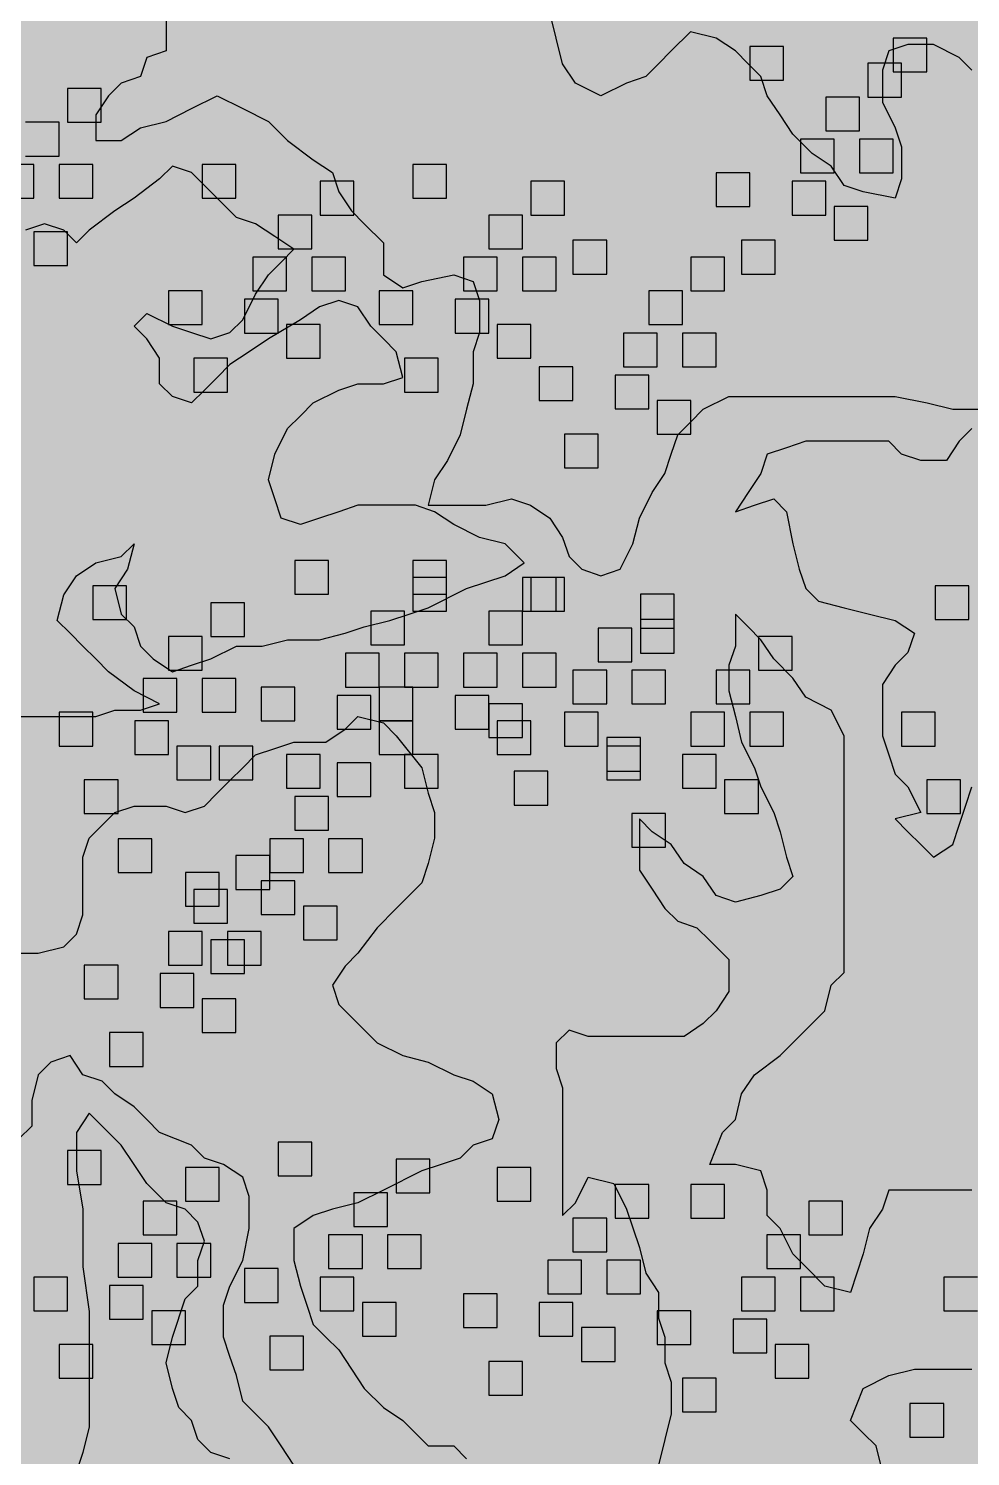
# Model space of a CAD drawing. Header units: millimetres. Extents: x -2.1 to 56.3, y -12 to 10.2.
# Drawn here: x 2.689 to 3.115, y -8.984 to -8.339 of the extents above; entities that cross this region are included whole.
import ezdxf

# ---------------------------------------------------------------- set-up
doc = ezdxf.new("R2010")
doc.units = ezdxf.units.MM
doc.header["$LTSCALE"] = 0.01
doc.layers.add('HATCH EDAFOS', color=45, linetype='Continuous', true_color=0xa38662)
doc.layers.add('TREE', color=97, linetype='Continuous', lineweight=25, true_color=0x3f8845, transparency=0.3)

# ---------------------------------------------------------------- blocks, each defined once
blk = doc.blocks.new('DENDRO2-K')
at = {"linetype": 'Continuous'}
for p, q in [((-0.39, -0.09), (-0.39, -0.05)), ((-0.35, -0.05), (-0.35, -0.09)), ((0.2649, -0.0572), (0.2649, -0.1027)), ((0.5458, -0.0648), (0.5458, -0.0952)), ((-0.44, -0.12), (-0.44, -0.08)), ((-0.4, -0.08), (-0.4, -0.12)), ((-0.3196, -0.1027), (-0.312, -0.08)), ((0.7508, -0.0876), (0.766, -0.0724)), ((-0.35, -0.09), (-0.39, -0.09)), ((-0.31, -0.13), (-0.31, -0.09)), ((-0.31, -0.09), (-0.27, -0.09)), ((-0.27, -0.09), (-0.27, -0.13)), ((0.5458, -0.0952), (0.5382, -0.1255)), ((0.6749, -0.1103), (0.6901, -0.0952)), ((0.6901, -0.0952), (0.7204, -0.0876)), ((0.7204, -0.0876), (0.7508, -0.0876)), ((0.93, -0.13), (0.93, -0.09)), ((0.93, -0.09), (0.97, -0.09)), ((0.97, -0.09), (0.97, -0.13)), ((-0.312, -0.1255), (-0.3196, -0.1027)), ((0.1511, -0.1179), (0.1207, -0.1255)), ((0.1662, -0.1331), (0.1511, -0.1179)), ((0.2649, -0.1027), (0.2649, -0.1331)), ((0.6673, -0.1331), (0.6749, -0.1103)), ((-0.48, -0.17), (-0.48, -0.13)), ((-0.48, -0.13), (-0.44, -0.13)), ((-0.4, -0.12), (-0.44, -0.12)), ((-0.44, -0.13), (-0.44, -0.17)), ((-0.39, -0.16), (-0.39, -0.12)), ((-0.39, -0.12), (-0.35, -0.12)), ((-0.35, -0.12), (-0.35, -0.16)), ((-0.2968, -0.1407), (-0.312, -0.1255)), ((-0.27, -0.13), (-0.31, -0.13)), ((0.1207, -0.1255), (0.0979, -0.1407)), ((0.1814, -0.1483), (0.1662, -0.1331)), ((0.26, -0.16), (0.26, -0.12)), ((0.26, -0.12), (0.3, -0.12)), ((0.2649, -0.1331), (0.2649, -0.1635)), ((0.3, -0.12), (0.3, -0.16)), ((0.5382, -0.1255), (0.5231, -0.1407)), ((0.6901, -0.1483), (0.6673, -0.1331)), ((0.78, -0.17), (0.78, -0.13)), ((0.78, -0.13), (0.82, -0.13)), ((0.82, -0.13), (0.82, -0.17)), ((0.97, -0.13), (0.93, -0.13)), ((1.01, -0.16), (1.01, -0.12)), ((1.01, -0.12), (1.05, -0.12)), ((1.05, -0.12), (1.05, -0.16)), ((-0.312, -0.1559), (-0.2968, -0.1407)), ((0.0979, -0.1407), (0.0827, -0.1635)), ((0.1966, -0.1635), (0.1814, -0.1483)), ((0.34, -0.19), (0.34, -0.15)), ((0.34, -0.15), (0.38, -0.15)), ((0.38, -0.15), (0.38, -0.19)), ((0.432, -0.1483), (0.4092, -0.1559)), ((0.4623, -0.1483), (0.432, -0.1483)), ((0.5003, -0.1483), (0.4623, -0.1483)), ((0.5231, -0.1407), (0.5003, -0.1483)), ((0.56, -0.19), (0.56, -0.15)), ((0.56, -0.15), (0.6, -0.15)), ((0.6, -0.15), (0.6, -0.19)), ((0.6977, -0.1711), (0.6901, -0.1483)), ((0.7356, -0.1559), (0.7584, -0.1407)), ((0.7584, -0.1407), (0.8039, -0.1407)), ((0.8039, -0.1407), (0.8495, -0.1483)), ((0.8495, -0.1483), (0.8875, -0.1483)), ((0.8875, -0.1483), (0.9178, -0.1483)), ((0.9178, -0.1483), (0.971, -0.1559)), ((1.1076, -0.1559), (1.138, -0.1483)), ((1.138, -0.1483), (1.1608, -0.1407)), ((-0.4715, -0.1787), (-0.4487, -0.1635)), ((-0.4487, -0.1635), (-0.4183, -0.1635)), ((-0.4183, -0.1635), (-0.4183, -0.1938)), ((-0.35, -0.16), (-0.39, -0.16)), ((-0.3348, -0.1863), (-0.312, -0.1559)), ((0.0827, -0.1635), (0.0751, -0.1938)), ((0.11, -0.2), (0.11, -0.16)), ((0.11, -0.16), (0.15, -0.16)), ((0.15, -0.16), (0.15, -0.2)), ((0.2118, -0.1787), (0.1966, -0.1635)), ((0.2649, -0.1635), (0.2573, -0.1863)), ((0.3, -0.16), (0.26, -0.16)), ((0.4092, -0.1559), (0.394, -0.1711)), ((0.7584, -0.1787), (0.7356, -0.1559)), ((0.971, -0.1559), (1.0013, -0.1559)), ((1.0013, -0.1559), (1.0393, -0.1559)), ((1.05, -0.16), (1.01, -0.16)), ((1.0393, -0.1559), (1.0697, -0.1559)), ((1.0697, -0.1559), (1.1076, -0.1559)), ((-0.4866, -0.1938), (-0.4715, -0.1787)), ((-0.44, -0.17), (-0.48, -0.17)), ((-0.35, -0.209), (-0.3348, -0.1863)), ((0.0903, -0.2014), (0.1131, -0.1863)), ((0.1131, -0.1863), (0.1435, -0.1938)), ((0.2346, -0.209), (0.2118, -0.1787)), ((0.2573, -0.1863), (0.2573, -0.2166)), ((0.3788, -0.1863), (0.3712, -0.209)), ((0.394, -0.1711), (0.3788, -0.1863)), ((0.64, -0.22), (0.64, -0.18)), ((0.64, -0.18), (0.68, -0.18)), ((0.68, -0.18), (0.68, -0.22)), ((0.7128, -0.1863), (0.6977, -0.1711)), ((0.728, -0.209), (0.7128, -0.1863)), ((0.7736, -0.1938), (0.7584, -0.1787)), ((0.82, -0.17), (0.78, -0.17)), ((0.94, -0.22), (0.94, -0.18)), ((0.94, -0.18), (0.98, -0.18)), ((0.98, -0.18), (0.98, -0.22)), ((-0.4942, -0.2166), (-0.4866, -0.1938)), ((-0.4183, -0.1938), (-0.4335, -0.2166)), ((0.0751, -0.1938), (0.06, -0.209)), ((0.06, -0.209), (0.0903, -0.2014)), ((0.15, -0.2), (0.11, -0.2)), ((0.1435, -0.1938), (0.1587, -0.209)), ((0.38, -0.19), (0.34, -0.19)), ((0.41, -0.23), (0.41, -0.19)), ((0.41, -0.19), (0.45, -0.19)), ((0.45, -0.19), (0.45, -0.23)), ((0.6, -0.19), (0.56, -0.19)), ((0.7964, -0.209), (0.7736, -0.1938)), ((0.89, -0.23), (0.89, -0.19)), ((0.89, -0.19), (0.93, -0.19)), ((0.93, -0.19), (0.93, -0.23)), ((-0.517, -0.2242), (-0.4942, -0.2166)), ((-0.4335, -0.2166), (-0.4411, -0.247)), ((-0.3728, -0.2394), (-0.35, -0.209)), ((-0.1982, -0.209), (-0.2133, -0.2242)), ((-0.183, -0.2242), (-0.1982, -0.209)), ((0.1587, -0.209), (0.1814, -0.2166)), ((0.1814, -0.2166), (0.1966, -0.2318)), ((0.22, -0.26), (0.22, -0.22)), ((0.22, -0.22), (0.26, -0.22)), ((0.2498, -0.2394), (0.2346, -0.209)), ((0.2573, -0.2166), (0.2498, -0.2394)), ((0.26, -0.22), (0.26, -0.26)), ((0.27, -0.25), (0.27, -0.21)), ((0.27, -0.21), (0.31, -0.21)), ((0.31, -0.21), (0.31, -0.25)), ((0.3712, -0.209), (0.3712, -0.247)), ((0.68, -0.22), (0.64, -0.22)), ((0.7432, -0.2242), (0.728, -0.209)), ((0.8191, -0.2242), (0.7964, -0.209)), ((0.84, -0.26), (0.84, -0.22)), ((0.84, -0.22), (0.88, -0.22)), ((0.88, -0.22), (0.88, -0.26)), ((0.98, -0.22), (0.94, -0.22)), ((-0.5246, -0.247), (-0.517, -0.2242)), ((-0.2133, -0.2242), (-0.1982, -0.2546)), ((-0.1602, -0.2394), (-0.183, -0.2242)), ((0.1966, -0.2318), (0.2118, -0.2546)), ((0.45, -0.23), (0.41, -0.23)), ((0.7584, -0.2394), (0.7432, -0.2242)), ((0.8419, -0.247), (0.8191, -0.2242)), ((0.93, -0.23), (0.89, -0.23)), ((0.97, -0.27), (0.97, -0.23)), ((0.97, -0.23), (1.01, -0.23)), ((1.01, -0.23), (1.01, -0.27)), ((-0.5626, -0.247), (-0.5246, -0.247)), ((-0.4411, -0.247), (-0.4563, -0.2774)), ((-0.3879, -0.2546), (-0.3728, -0.2394)), ((-0.24, -0.29), (-0.24, -0.25)), ((-0.24, -0.25), (-0.2, -0.25)), ((-0.2, -0.25), (-0.2, -0.29)), ((-0.1298, -0.2394), (-0.1602, -0.2394)), ((-0.1146, -0.2546), (-0.1298, -0.2394)), ((0.17, -0.25), (0.21, -0.25)), ((0.17, -0.29), (0.17, -0.25)), ((0.21, -0.25), (0.21, -0.29)), ((0.31, -0.25), (0.27, -0.25)), ((0.3712, -0.247), (0.3788, -0.2698)), ((0.52, -0.29), (0.52, -0.25)), ((0.52, -0.25), (0.56, -0.25)), ((0.56, -0.25), (0.56, -0.29)), ((0.57, -0.28), (0.57, -0.24)), ((0.57, -0.24), (0.61, -0.24)), ((0.61, -0.24), (0.61, -0.28)), ((0.7736, -0.2774), (0.7584, -0.2394)), ((0.8495, -0.2698), (0.8419, -0.247)), ((1.0317, -0.247), (1.0013, -0.2546)), ((1.0621, -0.2546), (1.0317, -0.247)), ((-0.3804, -0.2774), (-0.3879, -0.2546)), ((-0.1982, -0.2546), (-0.1906, -0.2774)), ((-0.1071, -0.2774), (-0.1146, -0.2546)), ((0.2118, -0.2546), (0.2042, -0.2774)), ((0.26, -0.26), (0.22, -0.26)), ((0.3, -0.3), (0.3, -0.26)), ((0.3, -0.26), (0.34, -0.26)), ((0.34, -0.26), (0.34, -0.3)), ((0.3788, -0.2698), (0.3712, -0.2925)), ((0.45, -0.31), (0.45, -0.27)), ((0.45, -0.27), (0.49, -0.27)), ((0.49, -0.27), (0.49, -0.31)), ((0.8, -0.31), (0.8, -0.27)), ((0.8, -0.27), (0.84, -0.27)), ((0.88, -0.26), (0.84, -0.26)), ((0.84, -0.27), (0.84, -0.31)), ((0.8647, -0.2849), (0.8495, -0.2698)), ((0.89, -0.3), (0.89, -0.26)), ((0.89, -0.26), (0.93, -0.26)), ((0.93, -0.26), (0.93, -0.3)), ((0.9558, -0.2698), (0.9406, -0.2849)), ((1.0013, -0.2546), (0.9558, -0.2698)), ((1.01, -0.27), (0.97, -0.27)), ((1.0848, -0.2622), (1.0621, -0.2546)), ((1.1, -0.2774), (1.0848, -0.2622)), ((-0.4563, -0.2774), (-0.4715, -0.3077)), ((-0.3652, -0.2925), (-0.3804, -0.2774)), ((-0.1906, -0.2774), (-0.183, -0.3001)), ((-0.16, -0.32), (-0.16, -0.28)), ((-0.16, -0.28), (-0.12, -0.28)), ((-0.1222, -0.2925), (-0.1071, -0.2774)), ((-0.12, -0.28), (-0.12, -0.32)), ((0.2042, -0.2774), (0.1966, -0.3001)), ((0.47, -0.32), (0.47, -0.28)), ((0.47, -0.28), (0.51, -0.28)), ((0.51, -0.28), (0.51, -0.32)), ((0.61, -0.28), (0.57, -0.28)), ((0.7888, -0.2925), (0.7736, -0.2774)), ((0.8875, -0.2925), (0.8647, -0.2849)), ((0.9102, -0.2849), (0.8875, -0.2925)), ((0.9406, -0.2849), (0.9102, -0.2849)), ((1.1228, -0.2849), (1.1, -0.2774)), ((1.138, -0.3001), (1.1228, -0.2849)), ((-0.39, -0.33), (-0.39, -0.29)), ((-0.39, -0.29), (-0.35, -0.29)), ((-0.35, -0.3077), (-0.3652, -0.2925)), ((-0.35, -0.29), (-0.35, -0.33)), ((-0.2, -0.29), (-0.24, -0.29)), ((-0.183, -0.3001), (-0.1906, -0.3229)), ((-0.1374, -0.3077), (-0.1222, -0.2925)), ((0.13, -0.34), (0.13, -0.3)), ((0.13, -0.3), (0.17, -0.3)), ((0.21, -0.29), (0.17, -0.29)), ((0.17, -0.3), (0.17, -0.34)), ((0.1966, -0.3001), (0.1814, -0.3305)), ((0.22, -0.33), (0.22, -0.29)), ((0.22, -0.29), (0.26, -0.29)), ((0.26, -0.29), (0.26, -0.33)), ((0.34, -0.3), (0.3, -0.3)), ((0.3712, -0.2925), (0.356, -0.3077)), ((0.56, -0.29), (0.52, -0.29)), ((0.53, -0.34), (0.53, -0.3)), ((0.53, -0.3), (0.57, -0.3)), ((0.57, -0.3), (0.57, -0.34)), ((0.6, -0.33), (0.6, -0.29)), ((0.6, -0.29), (0.64, -0.29)), ((0.64, -0.29), (0.64, -0.33)), ((0.7964, -0.3153), (0.7888, -0.2925)), ((0.93, -0.3), (0.89, -0.3)), ((1.1456, -0.3229), (1.138, -0.3001)), ((-0.4715, -0.3077), (-0.4563, -0.3381)), ((-0.3272, -0.3305), (-0.35, -0.3077)), ((-0.12, -0.32), (-0.16, -0.32)), ((-0.1526, -0.3229), (-0.1374, -0.3077)), ((0.3, -0.35), (0.3, -0.31)), ((0.3, -0.31), (0.34, -0.31)), ((0.34, -0.31), (0.34, -0.35)), ((0.356, -0.3077), (0.3409, -0.3229)), ((0.49, -0.31), (0.45, -0.31)), ((0.51, -0.32), (0.47, -0.32)), ((0.52, -0.36), (0.52, -0.32)), ((0.52, -0.32), (0.56, -0.32)), ((0.56, -0.32), (0.56, -0.36)), ((0.8115, -0.3381), (0.7964, -0.3153)), ((0.84, -0.31), (0.8, -0.31)), ((0.9634, -0.3153), (0.9406, -0.3229)), ((1.0013, -0.3153), (0.9634, -0.3153)), ((1.0241, -0.3229), (1.0013, -0.3153)), ((-0.4563, -0.3381), (-0.4411, -0.3685)), ((-0.35, -0.33), (-0.39, -0.33)), ((-0.3196, -0.3533), (-0.3272, -0.3305)), ((-0.2057, -0.3381), (-0.2361, -0.3533)), ((-0.1906, -0.3229), (-0.2057, -0.3381)), ((-0.1678, -0.3457), (-0.1526, -0.3229)), ((0.1814, -0.3305), (0.1814, -0.3609)), ((0.26, -0.33), (0.22, -0.33)), ((0.3257, -0.3381), (0.3105, -0.3533)), ((0.3409, -0.3229), (0.3257, -0.3381)), ((0.43, -0.37), (0.43, -0.33)), ((0.43, -0.33), (0.47, -0.33)), ((0.47, -0.33), (0.47, -0.37)), ((0.64, -0.33), (0.6, -0.33)), ((0.8343, -0.3457), (0.8115, -0.3381)), ((0.9102, -0.3381), (0.8723, -0.3457)), ((0.9406, -0.3229), (0.9102, -0.3381)), ((1.0469, -0.3305), (1.0241, -0.3229)), ((1.0772, -0.3381), (1.0469, -0.3305)), ((1.0924, -0.3533), (1.0772, -0.3381)), ((-0.3044, -0.376), (-0.3196, -0.3533)), ((-0.28, -0.39), (-0.28, -0.35)), ((-0.28, -0.35), (-0.24, -0.35)), ((-0.2361, -0.3533), (-0.2589, -0.3685)), ((-0.24, -0.35), (-0.24, -0.39)), ((-0.23, -0.38), (-0.23, -0.34)), ((-0.23, -0.34), (-0.19, -0.34)), ((-0.19, -0.34), (-0.19, -0.38)), ((-0.183, -0.3685), (-0.1678, -0.3457)), ((0.17, -0.34), (0.13, -0.34)), ((0.34, -0.35), (0.3, -0.35)), ((0.3105, -0.3533), (0.3029, -0.376)), ((0.57, -0.34), (0.53, -0.34)), ((0.8723, -0.3457), (0.8343, -0.3457)), ((0.92, -0.38), (0.92, -0.34)), ((0.92, -0.34), (0.96, -0.34)), ((0.96, -0.34), (0.96, -0.38)), ((1.1076, -0.3685), (1.0924, -0.3533)), ((-0.4411, -0.3685), (-0.4183, -0.3912)), ((-0.2589, -0.3685), (-0.2741, -0.3836)), ((-0.2057, -0.4064), (-0.183, -0.3685)), ((-0.016, -0.3685), (-0.0463, -0.376)), ((0.0068, -0.376), (-0.016, -0.3685)), ((0.1814, -0.3609), (0.1738, -0.3912)), ((0.23, -0.4), (0.23, -0.36)), ((0.23, -0.36), (0.27, -0.36)), ((0.27, -0.36), (0.27, -0.4)), ((0.41, -0.41), (0.41, -0.37)), ((0.41, -0.37), (0.45, -0.37)), ((0.47, -0.37), (0.43, -0.37)), ((0.45, -0.37), (0.45, -0.41)), ((0.46, -0.4), (0.46, -0.36)), ((0.46, -0.36), (0.5, -0.36)), ((0.5, -0.36), (0.5, -0.4)), ((0.56, -0.36), (0.52, -0.36)), ((1, -0.41), (1, -0.37)), ((1, -0.37), (1.04, -0.37)), ((1.04, -0.37), (1.04, -0.41)), ((1.1304, -0.3836), (1.1076, -0.3685)), ((-0.33, -0.42), (-0.33, -0.38)), ((-0.33, -0.38), (-0.29, -0.38)), ((-0.2893, -0.3988), (-0.3044, -0.376)), ((-0.29, -0.38), (-0.29, -0.42)), ((-0.2741, -0.3836), (-0.2893, -0.3988)), ((-0.19, -0.38), (-0.23, -0.38)), ((-0.0463, -0.376), (-0.0767, -0.3912)), ((0.0296, -0.3836), (0.0068, -0.376)), ((0.0372, -0.4064), (0.0296, -0.3836)), ((0.3029, -0.376), (0.2953, -0.3988)), ((0.77, -0.42), (0.77, -0.38)), ((0.77, -0.38), (0.81, -0.38)), ((0.81, -0.38), (0.81, -0.42)), ((0.96, -0.38), (0.92, -0.38)), ((1.1532, -0.3988), (1.1304, -0.3836)), ((-0.4183, -0.3912), (-0.3955, -0.4216)), ((-0.24, -0.39), (-0.28, -0.39)), ((-0.2209, -0.4292), (-0.2057, -0.4064)), ((-0.2, -0.43), (-0.2, -0.39)), ((-0.2, -0.39), (-0.16, -0.39)), ((-0.16, -0.39), (-0.16, -0.43)), ((-0.0919, -0.4064), (-0.1071, -0.4216)), ((-0.0767, -0.3912), (-0.0919, -0.4064)), ((0.0296, -0.4292), (0.0372, -0.4064)), ((0.08, -0.44), (0.08, -0.4)), ((0.08, -0.4), (0.12, -0.4)), ((0.12, -0.4), (0.12, -0.44)), ((0.1738, -0.3912), (0.1738, -0.4292)), ((0.27, -0.4), (0.23, -0.4)), ((0.2953, -0.3988), (0.2953, -0.4368)), ((0.31, -0.43), (0.31, -0.39)), ((0.31, -0.39), (0.35, -0.39)), ((0.35, -0.39), (0.35, -0.43)), ((0.36, -0.44), (0.36, -0.4)), ((0.36, -0.4), (0.4, -0.4)), ((0.4, -0.4), (0.4, -0.44)), ((0.5, -0.4), (0.46, -0.4)), ((0.8571, -0.4216), (0.8723, -0.3988)), ((0.8723, -0.3988), (0.9102, -0.3988)), ((0.9102, -0.3988), (0.9406, -0.4064)), ((0.9406, -0.4064), (0.9634, -0.414)), ((-0.3955, -0.4216), (-0.3804, -0.4444)), ((-0.29, -0.42), (-0.33, -0.42)), ((-0.28, -0.46), (-0.28, -0.42)), ((-0.28, -0.42), (-0.24, -0.42)), ((-0.24, -0.42), (-0.24, -0.46)), ((-0.1071, -0.4216), (-0.1222, -0.452)), ((0.45, -0.41), (0.41, -0.41)), ((0.49, -0.45), (0.49, -0.41)), ((0.49, -0.41), (0.53, -0.41)), ((0.53, -0.41), (0.53, -0.45)), ((0.81, -0.42), (0.77, -0.42)), ((0.8495, -0.4444), (0.8571, -0.4216)), ((0.9634, -0.414), (0.9861, -0.4216)), ((0.9861, -0.4216), (1.0013, -0.4368)), ((1.04, -0.41), (1, -0.41)), ((-0.37, -0.47), (-0.37, -0.43)), ((-0.37, -0.43), (-0.33, -0.43)), ((-0.33, -0.43), (-0.33, -0.47)), ((-0.2285, -0.452), (-0.2209, -0.4292)), ((-0.16, -0.43), (-0.2, -0.43)), ((0.022, -0.452), (0.0296, -0.4292)), ((0.12, -0.44), (0.08, -0.44)), ((0.1738, -0.4292), (0.1662, -0.4596)), ((0.2953, -0.4368), (0.2801, -0.4596)), ((0.35, -0.43), (0.31, -0.43)), ((0.4, -0.44), (0.36, -0.44)), ((0.41, -0.48), (0.41, -0.44)), ((0.41, -0.44), (0.45, -0.44)), ((0.45, -0.44), (0.45, -0.48)), ((0.88, -0.48), (0.88, -0.44)), ((0.88, -0.44), (0.92, -0.44)), ((0.92, -0.44), (0.92, -0.48)), ((0.93, -0.47), (0.93, -0.43)), ((0.93, -0.43), (0.97, -0.43)), ((0.97, -0.43), (0.97, -0.47)), ((1.0013, -0.4368), (1.0165, -0.452)), ((-0.3804, -0.4444), (-0.3576, -0.452)), ((-0.3576, -0.452), (-0.3348, -0.4672)), ((-0.2209, -0.4747), (-0.2285, -0.452)), ((-0.1222, -0.452), (-0.1298, -0.4747)), ((0.0144, -0.4747), (0.022, -0.452)), ((0.24, -0.49), (0.24, -0.45)), ((0.24, -0.45), (0.28, -0.45)), ((0.28, -0.45), (0.28, -0.49)), ((0.32, -0.49), (0.32, -0.45)), ((0.32, -0.45), (0.36, -0.45)), ((0.36, -0.45), (0.36, -0.49)), ((0.53, -0.45), (0.49, -0.45)), ((0.561, -0.4596), (0.5838, -0.4444)), ((0.5838, -0.4444), (0.6066, -0.452)), ((0.6066, -0.452), (0.6293, -0.4747)), ((0.8419, -0.4747), (0.8495, -0.4444)), ((1.0165, -0.452), (1.0393, -0.4672)), ((-0.33, -0.47), (-0.37, -0.47)), ((-0.3348, -0.4672), (-0.3196, -0.4823)), ((-0.24, -0.46), (-0.28, -0.46)), ((0.1662, -0.4596), (0.1587, -0.4823)), ((0.19, -0.46), (0.23, -0.46)), ((0.19, -0.5), (0.19, -0.46)), ((0.23, -0.46), (0.23, -0.5)), ((0.2801, -0.4596), (0.2649, -0.4747)), ((0.5458, -0.4747), (0.561, -0.4596)), ((0.83, -0.51), (0.83, -0.47)), ((0.83, -0.47), (0.87, -0.47)), ((0.87, -0.47), (0.87, -0.51)), ((0.97, -0.47), (0.93, -0.47)), ((1.0393, -0.4672), (1.0621, -0.4823)), ((-0.3196, -0.4823), (-0.2968, -0.5051)), ((-0.1982, -0.4899), (-0.2209, -0.4747)), ((-0.183, -0.5051), (-0.1982, -0.4899)), ((-0.1298, -0.4747), (-0.1298, -0.5051)), ((0.0144, -0.5127), (0.0144, -0.4747)), ((0.14, -0.53), (0.14, -0.49)), ((0.14, -0.49), (0.18, -0.49)), ((0.1587, -0.4823), (0.1511, -0.5127)), ((0.18, -0.49), (0.18, -0.53)), ((0.28, -0.49), (0.24, -0.49)), ((0.2649, -0.4747), (0.2725, -0.5051)), ((0.36, -0.49), (0.32, -0.49)), ((0.45, -0.48), (0.41, -0.48)), ((0.5155, -0.4975), (0.5458, -0.4747)), ((0.6293, -0.4747), (0.6521, -0.4975)), ((0.8267, -0.5051), (0.8419, -0.4747)), ((0.92, -0.48), (0.88, -0.48)), ((0.96, -0.52), (0.96, -0.48)), ((0.96, -0.48), (1, -0.48)), ((1, -0.48), (1, -0.52)), ((1.0621, -0.4823), (1.0848, -0.5051)), ((-0.2968, -0.5051), (-0.2589, -0.5051)), ((-0.2589, -0.5051), (-0.2437, -0.5279)), ((-0.24, -0.54), (-0.24, -0.5)), ((-0.24, -0.5), (-0.2, -0.5)), ((-0.2, -0.5), (-0.2, -0.54)), ((-0.1678, -0.5203), (-0.183, -0.5051)), ((-0.1298, -0.5051), (-0.1374, -0.5279)), ((0.23, -0.5), (0.19, -0.5)), ((0.23, -0.54), (0.23, -0.5)), ((0.23, -0.5), (0.27, -0.5)), ((0.27, -0.5), (0.27, -0.54)), ((0.27, -0.54), (0.27, -0.5)), ((0.27, -0.5), (0.31, -0.5)), ((0.2725, -0.5051), (0.2877, -0.5203)), ((0.31, -0.5), (0.31, -0.54)), ((0.4927, -0.5203), (0.5155, -0.4975)), ((0.6521, -0.4975), (0.6673, -0.5279)), ((0.8039, -0.5507), (0.8267, -0.5051)), ((1.0848, -0.5051), (1.1, -0.5279)), ((-0.1374, -0.5279), (-0.1678, -0.5203)), ((0.0144, -0.5431), (0.0144, -0.5127)), ((0.1511, -0.5127), (0.1435, -0.5355)), ((0.2877, -0.5203), (0.3257, -0.5507)), ((0.4775, -0.5355), (0.4927, -0.5203)), ((0.79, -0.56), (0.79, -0.52)), ((0.79, -0.52), (0.83, -0.52)), ((0.87, -0.51), (0.83, -0.51)), ((0.83, -0.52), (0.83, -0.56)), ((0.88, -0.55), (0.88, -0.51)), ((0.88, -0.51), (0.92, -0.51)), ((0.92, -0.51), (0.92, -0.55)), ((1, -0.52), (0.96, -0.52)), ((-0.39, -0.58), (-0.39, -0.54)), ((-0.39, -0.54), (-0.35, -0.54)), ((-0.35, -0.54), (-0.35, -0.58)), ((-0.2437, -0.5279), (-0.2513, -0.5507)), ((-0.2, -0.54), (-0.24, -0.54)), ((-0.16, -0.57), (-0.16, -0.53)), ((-0.16, -0.53), (-0.12, -0.53)), ((-0.12, -0.53), (-0.12, -0.57)), ((0.08, -0.58), (0.08, -0.54)), ((0.08, -0.54), (0.12, -0.54)), ((0.1, -0.58), (0.1, -0.54)), ((0.1, -0.54), (0.14, -0.54)), ((0.12, -0.54), (0.12, -0.58)), ((0.1435, -0.5355), (0.1359, -0.5583)), ((0.18, -0.53), (0.14, -0.53)), ((0.14, -0.54), (0.14, -0.58)), ((0.19, -0.53), (0.23, -0.53)), ((0.19, -0.57), (0.19, -0.53)), ((0.23, -0.53), (0.23, -0.57)), ((0.27, -0.54), (0.23, -0.54)), ((0.31, -0.54), (0.27, -0.54)), ((0.31, -0.57), (0.31, -0.53)), ((0.31, -0.53), (0.35, -0.53)), ((0.35, -0.53), (0.35, -0.57)), ((0.4623, -0.5507), (0.4775, -0.5355)), ((0.6673, -0.5279), (0.6749, -0.5583)), ((1.1, -0.5279), (1.1152, -0.5431)), ((-0.2513, -0.5507), (-0.2589, -0.5886)), ((-0.016, -0.5658), (0.0144, -0.5583)), ((0.022, -0.5658), (0.0144, -0.5431)), ((0.0144, -0.5583), (0.0144, -0.5962)), ((0.1359, -0.5583), (0.1131, -0.6038)), ((0.3257, -0.5507), (0.356, -0.5583)), ((0.356, -0.5583), (0.3788, -0.5658)), ((0.4092, -0.5658), (0.4395, -0.5583)), ((0.4395, -0.5583), (0.4623, -0.5507)), ((0.6749, -0.5583), (0.6901, -0.5886)), ((0.7964, -0.5734), (0.8039, -0.5507)), ((0.92, -0.55), (0.88, -0.55)), ((1.1152, -0.5431), (1.1304, -0.5583)), ((1.1304, -0.5583), (1.1304, -0.5886)), ((-0.12, -0.57), (-0.16, -0.57)), ((-0.0387, -0.581), (-0.016, -0.5658)), ((0.0372, -0.5886), (0.022, -0.5658)), ((0.23, -0.57), (0.19, -0.57)), ((0.35, -0.57), (0.31, -0.57)), ((0.3788, -0.5658), (0.4092, -0.5658)), ((0.7888, -0.5962), (0.7964, -0.5734)), ((0.83, -0.56), (0.79, -0.56)), ((-0.35, -0.58), (-0.39, -0.58)), ((-0.2589, -0.5886), (-0.2513, -0.6114)), ((-0.23, -0.63), (-0.23, -0.59)), ((-0.23, -0.59), (-0.19, -0.59)), ((-0.19, -0.59), (-0.19, -0.63)), ((-0.0691, -0.5962), (-0.0387, -0.581)), ((0.0524, -0.619), (0.0372, -0.5886)), ((0.12, -0.58), (0.08, -0.58)), ((0.14, -0.58), (0.1, -0.58)), ((0.24, -0.63), (0.24, -0.59)), ((0.24, -0.59), (0.28, -0.59)), ((0.28, -0.59), (0.28, -0.63)), ((0.6901, -0.5886), (0.6977, -0.6114)), ((1.1304, -0.5886), (1.1456, -0.6038)), ((-0.28, -0.64), (-0.28, -0.6)), ((-0.28, -0.6), (-0.24, -0.6)), ((-0.24, -0.6), (-0.24, -0.64)), ((-0.1298, -0.6114), (-0.0995, -0.6038)), ((-0.0995, -0.6038), (-0.0691, -0.5962)), ((0.0144, -0.5962), (0.0144, -0.6266)), ((0.1131, -0.6038), (0.1055, -0.6266)), ((0.19, -0.6), (0.23, -0.6)), ((0.19, -0.64), (0.19, -0.6)), ((0.23, -0.6), (0.23, -0.64)), ((0.7736, -0.6114), (0.7888, -0.5962)), ((0.95, -0.64), (0.95, -0.6)), ((0.95, -0.6), (0.99, -0.6)), ((0.99, -0.6), (0.99, -0.64)), ((-0.2513, -0.6114), (-0.2285, -0.619)), ((-0.2285, -0.619), (-0.1906, -0.619)), ((-0.1906, -0.619), (-0.1678, -0.6114)), ((-0.1678, -0.6114), (-0.1298, -0.6114)), ((0.0144, -0.6266), (0.0068, -0.6569)), ((0.06, -0.6494), (0.0524, -0.619)), ((0.1055, -0.6266), (0.0979, -0.6494)), ((0.6977, -0.6114), (0.7128, -0.6342)), ((0.766, -0.6342), (0.7736, -0.6114)), ((-0.33, -0.67), (-0.33, -0.63)), ((-0.33, -0.63), (-0.29, -0.63)), ((-0.29, -0.63), (-0.29, -0.67)), ((-0.24, -0.64), (-0.28, -0.64)), ((-0.19, -0.63), (-0.23, -0.63)), ((-0.2, -0.68), (-0.2, -0.64)), ((-0.2, -0.64), (-0.16, -0.64)), ((-0.16, -0.64), (-0.16, -0.68)), ((0.14, -0.67), (0.14, -0.63)), ((0.14, -0.63), (0.18, -0.63)), ((0.18, -0.63), (0.18, -0.67)), ((0.23, -0.64), (0.19, -0.64)), ((0.28, -0.63), (0.24, -0.63)), ((0.25, -0.67), (0.25, -0.63)), ((0.25, -0.63), (0.29, -0.63)), ((0.27, -0.68), (0.27, -0.64)), ((0.27, -0.64), (0.31, -0.64)), ((0.29, -0.63), (0.29, -0.67)), ((0.31, -0.64), (0.31, -0.68)), ((0.7128, -0.6342), (0.7432, -0.6418)), ((0.7432, -0.6418), (0.766, -0.6342)), ((0.8, -0.68), (0.8, -0.64)), ((0.8, -0.64), (0.84, -0.64)), ((0.84, -0.64), (0.84, -0.68)), ((0.99, -0.64), (0.95, -0.64)), ((1.03, -0.67), (1.03, -0.63)), ((1.03, -0.63), (1.07, -0.63)), ((1.07, -0.63), (1.07, -0.67)), ((0.0068, -0.6569), (0.0144, -0.6797)), ((0.0827, -0.6721), (0.06, -0.6494)), ((0.0979, -0.6494), (0.0827, -0.6721)), ((0.33, -0.7), (0.33, -0.66)), ((0.33, -0.66), (0.37, -0.66)), ((0.37, -0.66), (0.37, -0.7)), ((-0.29, -0.67), (-0.33, -0.67)), ((-0.28, -0.71), (-0.28, -0.67)), ((-0.28, -0.67), (-0.24, -0.67)), ((-0.24, -0.67), (-0.24, -0.71)), ((0.1, -0.71), (0.1, -0.67)), ((0.1, -0.67), (0.14, -0.67)), ((0.18, -0.67), (0.14, -0.67)), ((0.14, -0.67), (0.14, -0.71)), ((0.19, -0.67), (0.23, -0.67)), ((0.19, -0.71), (0.19, -0.67)), ((0.23, -0.67), (0.23, -0.71)), ((0.29, -0.67), (0.25, -0.67)), ((1.07, -0.67), (1.03, -0.67)), ((-0.37, -0.72), (-0.37, -0.68)), ((-0.37, -0.68), (-0.33, -0.68)), ((-0.33, -0.68), (-0.33, -0.72)), ((-0.16, -0.68), (-0.2, -0.68)), ((-0.15, -0.73), (-0.15, -0.69)), ((-0.15, -0.69), (-0.11, -0.69)), ((-0.11, -0.69), (-0.11, -0.73)), ((0.0144, -0.6797), (0.0296, -0.7025)), ((0.1, -0.72), (0.1, -0.68)), ((0.1, -0.68), (0.14, -0.68)), ((0.14, -0.68), (0.14, -0.72)), ((0.31, -0.68), (0.27, -0.68)), ((0.84, -0.68), (0.8, -0.68)), ((0.96, -0.73), (0.96, -0.69)), ((0.96, -0.69), (1, -0.69)), ((1, -0.69), (1, -0.73)), ((-0.5398, -0.7101), (-0.5701, -0.7025)), ((-0.5094, -0.7177), (-0.5398, -0.7101)), ((-0.24, -0.71), (-0.28, -0.71)), ((0.0296, -0.7025), (0.0524, -0.7177)), ((0.14, -0.71), (0.1, -0.71)), ((0.23, -0.71), (0.19, -0.71)), ((0.37, -0.7), (0.33, -0.7)), ((0.6369, -0.7253), (0.6521, -0.7101)), ((0.6521, -0.7101), (0.6825, -0.7101)), ((0.6825, -0.7101), (0.7053, -0.7177)), ((0.91, -0.74), (0.91, -0.7)), ((0.91, -0.7), (0.95, -0.7)), ((0.95, -0.7), (0.95, -0.74)), ((-0.4866, -0.7329), (-0.5094, -0.7177)), ((-0.33, -0.72), (-0.37, -0.72)), ((-0.07, -0.76), (-0.07, -0.72)), ((-0.07, -0.72), (-0.03, -0.72)), ((-0.03, -0.72), (-0.03, -0.76)), ((0.0524, -0.7177), (0.0751, -0.7253)), ((0.0751, -0.7253), (0.0903, -0.7405)), ((0.14, -0.72), (0.1, -0.72)), ((0.26, -0.76), (0.26, -0.72)), ((0.26, -0.72), (0.3, -0.72)), ((0.3, -0.72), (0.3, -0.76)), ((0.6445, -0.748), (0.6369, -0.7253)), ((0.7053, -0.7177), (0.7356, -0.7177)), ((0.7356, -0.7177), (0.766, -0.7177)), ((0.766, -0.7177), (0.7964, -0.7177)), ((0.7964, -0.7177), (0.8267, -0.7177)), ((0.8267, -0.7177), (0.8571, -0.7177)), ((0.8571, -0.7177), (0.8419, -0.7329)), ((-0.4715, -0.7632), (-0.4866, -0.7329)), ((-0.3, -0.77), (-0.3, -0.73)), ((-0.3, -0.73), (-0.26, -0.73)), ((-0.26, -0.73), (-0.26, -0.77)), ((-0.11, -0.73), (-0.15, -0.73)), ((0.0903, -0.7405), (0.0979, -0.7632)), ((0.21, -0.77), (0.21, -0.73)), ((0.21, -0.73), (0.25, -0.73)), ((0.25, -0.73), (0.25, -0.77)), ((0.8419, -0.7329), (0.8115, -0.748)), ((0.86, -0.77), (0.86, -0.73)), ((0.86, -0.73), (0.9, -0.73)), ((0.9, -0.73), (0.9, -0.77)), ((0.95, -0.74), (0.91, -0.74)), ((1, -0.73), (0.96, -0.73)), ((0.99, -0.78), (0.99, -0.74)), ((0.99, -0.74), (1.03, -0.74)), ((1.03, -0.74), (1.03, -0.78)), ((-0.03, -0.76), (-0.07, -0.76)), ((0.16, -0.76), (0.2, -0.76)), ((0.16, -0.8), (0.16, -0.76)), ((0.2, -0.76), (0.2, -0.8)), ((0.3, -0.76), (0.26, -0.76)), ((0.6445, -0.7784), (0.6445, -0.748)), ((0.8115, -0.748), (0.8191, -0.7784)), ((-0.4866, -0.7936), (-0.4715, -0.7632)), ((-0.26, -0.77), (-0.3, -0.77)), ((0.0979, -0.7632), (0.0903, -0.786)), ((0.25, -0.77), (0.21, -0.77)), ((0.29, -0.81), (0.29, -0.77)), ((0.29, -0.77), (0.33, -0.77)), ((0.3, -0.81), (0.3, -0.77)), ((0.3, -0.77), (0.34, -0.77)), ((0.33, -0.77), (0.33, -0.81)), ((0.34, -0.77), (0.34, -0.81)), ((0.6445, -0.8316), (0.6445, -0.7784)), ((0.8191, -0.7784), (0.8495, -0.7936)), ((0.9, -0.77), (0.86, -0.77)), ((0.91, -0.81), (0.91, -0.77)), ((0.91, -0.77), (0.95, -0.77)), ((0.95, -0.77), (0.95, -0.81)), ((-0.4942, -0.8164), (-0.4866, -0.7936)), ((-0.19, -0.83), (-0.19, -0.79)), ((-0.19, -0.79), (-0.15, -0.79)), ((-0.15, -0.79), (-0.15, -0.83)), ((-0.14, -0.82), (-0.14, -0.78)), ((-0.14, -0.78), (-0.1, -0.78)), ((-0.1, -0.78), (-0.1, -0.82)), ((0.0903, -0.786), (0.06, -0.8012)), ((0.82, -0.82), (0.82, -0.78)), ((0.82, -0.78), (0.86, -0.78)), ((0.8495, -0.7936), (0.895, -0.8088)), ((0.86, -0.78), (0.86, -0.82)), ((1.03, -0.78), (0.99, -0.78)), ((0.0296, -0.8088), (-0.0008, -0.824)), ((0.06, -0.8012), (0.0296, -0.8088)), ((0.12, -0.85), (0.12, -0.81)), ((0.12, -0.81), (0.16, -0.81)), ((0.15, -0.85), (0.15, -0.81)), ((0.15, -0.81), (0.19, -0.81)), ((0.2, -0.8), (0.16, -0.8)), ((0.16, -0.81), (0.16, -0.85)), ((0.19, -0.81), (0.19, -0.85)), ((0.21, -0.84), (0.21, -0.8)), ((0.21, -0.8), (0.25, -0.8)), ((0.25, -0.8), (0.25, -0.84)), ((0.33, -0.81), (0.29, -0.81)), ((0.34, -0.81), (0.3, -0.81)), ((0.38, -0.84), (0.38, -0.8)), ((0.38, -0.8), (0.42, -0.8)), ((0.3864, -0.8088), (0.4168, -0.8088)), ((0.4016, -0.824), (0.3864, -0.8088)), ((0.4168, -0.8088), (0.4471, -0.8088)), ((0.42, -0.8), (0.42, -0.84)), ((0.4471, -0.8088), (0.4699, -0.824)), ((0.895, -0.8088), (0.9254, -0.8164)), ((0.95, -0.81), (0.91, -0.81)), ((-0.5094, -0.8316), (-0.4942, -0.8164)), ((-0.24, -0.86), (-0.24, -0.82)), ((-0.24, -0.82), (-0.2, -0.82)), ((-0.2, -0.82), (-0.2, -0.86)), ((-0.15, -0.83), (-0.19, -0.83)), ((-0.1, -0.82), (-0.14, -0.82)), ((-0.11, -0.87), (-0.11, -0.83)), ((-0.11, -0.83), (-0.07, -0.83)), ((-0.07, -0.83), (-0.07, -0.87)), ((-0.0008, -0.824), (-0.0235, -0.8391)), ((0.4168, -0.8467), (0.4016, -0.824)), ((0.4699, -0.824), (0.4927, -0.8391)), ((0.86, -0.82), (0.82, -0.82)), ((0.9254, -0.8164), (0.9482, -0.8316)), ((0.97, -0.87), (0.97, -0.83)), ((0.97, -0.83), (1.01, -0.83)), ((1.01, -0.83), (1.01, -0.87)), ((-0.5474, -0.8695), (-0.5246, -0.8467)), ((-0.5246, -0.8467), (-0.5094, -0.8316)), ((-0.0463, -0.8467), (-0.0691, -0.8543)), ((-0.0235, -0.8391), (-0.0463, -0.8467)), ((0.25, -0.84), (0.21, -0.84)), ((0.42, -0.84), (0.38, -0.84)), ((0.4395, -0.8619), (0.4168, -0.8467)), ((0.4927, -0.8391), (0.5079, -0.8543)), ((0.6445, -0.8619), (0.6445, -0.8316)), ((0.9482, -0.8316), (0.9786, -0.8316)), ((0.9786, -0.8316), (1.0013, -0.8391)), ((1.0013, -0.8391), (1.0317, -0.8391)), ((1.0317, -0.8391), (1.0545, -0.8467)), ((1.0545, -0.8467), (1.0924, -0.8467)), ((1.0924, -0.8467), (1.1228, -0.8391)), ((1.1228, -0.8391), (1.1532, -0.8316)), ((-0.2, -0.86), (-0.24, -0.86)), ((-0.19, -0.9), (-0.19, -0.86)), ((-0.19, -0.86), (-0.15, -0.86)), ((-0.15, -0.86), (-0.15, -0.9)), ((-0.0691, -0.8543), (-0.0843, -0.8695)), ((0.16, -0.85), (0.12, -0.85)), ((0.19, -0.85), (0.15, -0.85)), ((0.31, -0.9), (0.31, -0.86)), ((0.31, -0.86), (0.35, -0.86)), ((0.35, -0.86), (0.35, -0.9)), ((0.4547, -0.8847), (0.4395, -0.8619)), ((0.5079, -0.8543), (0.5155, -0.8771)), ((0.6293, -0.8847), (0.6445, -0.8619)), ((1.05, -0.9), (1.05, -0.86)), ((1.05, -0.86), (1.09, -0.86)), ((1.09, -0.86), (1.09, -0.9)), ((-0.5398, -0.8999), (-0.5474, -0.8695)), ((-0.28, -0.91), (-0.28, -0.87)), ((-0.28, -0.87), (-0.24, -0.87)), ((-0.24, -0.87), (-0.24, -0.91)), ((-0.07, -0.87), (-0.11, -0.87)), ((-0.0843, -0.8695), (-0.0995, -0.8847)), ((0.26, -0.91), (0.26, -0.87)), ((0.26, -0.87), (0.3, -0.87)), ((0.3, -0.87), (0.3, -0.91)), ((0.5155, -0.8771), (0.5306, -0.8923)), ((0.82, -0.91), (0.82, -0.87)), ((0.82, -0.87), (0.86, -0.87)), ((0.86, -0.87), (0.86, -0.91)), ((1.01, -0.87), (0.97, -0.87)), ((-0.0995, -0.8847), (-0.1146, -0.9151)), ((0.4775, -0.8999), (0.4547, -0.8847)), ((0.5306, -0.8923), (0.5534, -0.9151)), ((0.6142, -0.8999), (0.6293, -0.8847)), ((0.7964, -0.8923), (0.7584, -0.9075)), ((0.7964, -0.9227), (0.7964, -0.8923)), ((-0.5246, -0.9227), (-0.5398, -0.8999)), ((-0.38, -0.94), (-0.38, -0.9)), ((-0.38, -0.9), (-0.34, -0.9)), ((-0.34, -0.9), (-0.34, -0.94)), ((-0.24, -0.91), (-0.28, -0.91)), ((-0.15, -0.9), (-0.19, -0.9)), ((0.21, -0.94), (0.21, -0.9)), ((0.21, -0.9), (0.25, -0.9)), ((0.25, -0.9), (0.25, -0.94)), ((0.3, -0.91), (0.26, -0.91)), ((0.35, -0.9), (0.31, -0.9)), ((0.34, -0.95), (0.34, -0.91)), ((0.34, -0.91), (0.38, -0.91)), ((0.38, -0.91), (0.38, -0.95)), ((0.4851, -0.9227), (0.4775, -0.8999)), ((0.5914, -0.9151), (0.6142, -0.8999)), ((0.7584, -0.9075), (0.7432, -0.9227)), ((0.86, -0.91), (0.82, -0.91)), ((1.09, -0.9), (1.05, -0.9)), ((-0.5094, -0.9378), (-0.5246, -0.9227)), ((-0.3, -0.97), (-0.3, -0.93)), ((-0.3, -0.93), (-0.26, -0.93)), ((-0.26, -0.93), (-0.26, -0.97)), ((-0.1146, -0.9151), (-0.1146, -0.9454)), ((-0.0008, -0.9378), (0.022, -0.9227)), ((0.022, -0.9227), (0.0144, -0.9454)), ((0.1435, -0.9227), (0.1814, -0.9227)), ((0.1587, -0.9378), (0.1435, -0.9227)), ((0.1814, -0.9227), (0.2042, -0.9151)), ((0.2042, -0.9151), (0.2346, -0.9151)), ((0.2346, -0.9151), (0.2649, -0.9227)), ((0.2649, -0.9227), (0.2953, -0.9302)), ((0.2953, -0.9302), (0.3257, -0.9454)), ((0.4775, -0.953), (0.4851, -0.9227)), ((0.5534, -0.9151), (0.5914, -0.9151)), ((0.7128, -0.9302), (0.6901, -0.9454)), ((0.7432, -0.9227), (0.7128, -0.9302)), ((0.8039, -0.953), (0.7964, -0.9227)), ((0.93, -0.97), (0.93, -0.93)), ((0.93, -0.93), (0.97, -0.93)), ((0.97, -0.93), (0.97, -0.97)), ((0.98, -0.96), (0.98, -0.92)), ((0.98, -0.92), (1.02, -0.92)), ((1.02, -0.92), (1.02, -0.96)), ((-0.53, -0.98), (-0.53, -0.94)), ((-0.53, -0.94), (-0.49, -0.94)), ((-0.4942, -0.953), (-0.5094, -0.9378)), ((-0.49, -0.94), (-0.49, -0.98)), ((-0.34, -0.94), (-0.38, -0.94)), ((-0.1146, -0.9454), (-0.1146, -0.9834)), ((-0.0235, -0.953), (-0.0008, -0.9378)), ((0.0144, -0.9454), (0.0068, -0.9682)), ((0.1738, -0.953), (0.1587, -0.9378)), ((0.25, -0.94), (0.21, -0.94)), ((0.26, -0.98), (0.26, -0.94)), ((0.26, -0.94), (0.3, -0.94)), ((0.3, -0.94), (0.3, -0.98)), ((0.3257, -0.9454), (0.3484, -0.953)), ((0.6901, -0.9454), (0.6673, -0.9758)), ((-0.4715, -0.9606), (-0.4942, -0.953)), ((-0.4487, -0.9758), (-0.4715, -0.9606)), ((-0.0539, -0.9834), (-0.0463, -0.9606)), ((-0.0463, -0.9606), (-0.0235, -0.953)), ((0.17, -0.95), (0.21, -0.95)), ((0.17, -0.99), (0.17, -0.95)), ((0.1966, -0.9682), (0.1738, -0.953)), ((0.21, -0.95), (0.21, -0.99)), ((0.38, -0.95), (0.34, -0.95)), ((0.3484, -0.953), (0.3788, -0.9682)), ((0.4699, -0.9758), (0.4775, -0.953)), ((0.8267, -0.9606), (0.8039, -0.953)), ((0.8571, -0.9606), (0.8267, -0.9606)), ((0.8723, -0.9758), (0.8571, -0.9606)), ((0.88, -1), (0.88, -0.96)), ((0.88, -0.96), (0.92, -0.96)), ((0.92, -0.96), (0.92, -1)), ((1.02, -0.96), (0.98, -0.96)), ((-0.49, -0.98), (-0.53, -0.98)), ((-0.4259, -0.991), (-0.4487, -0.9758)), ((-0.26, -0.97), (-0.3, -0.97)), ((0.0068, -0.9682), (0.022, -0.9834)), ((0.2194, -0.991), (0.1966, -0.9682)), ((0.3, -0.98), (0.26, -0.98)), ((0.3788, -0.9682), (0.4016, -0.9758)), ((0.4016, -0.9758), (0.432, -0.9834)), ((0.4547, -0.991), (0.4699, -0.9758)), ((0.6673, -0.9758), (0.6445, -0.9986)), ((0.9026, -0.991), (0.8723, -0.9758)), ((0.97, -0.97), (0.93, -0.97)), ((1.01, -1.01), (1.01, -0.97)), ((1.01, -0.97), (1.05, -0.97)), ((1.05, -0.97), (1.05, -1.01)), ((-0.4031, -1.0138), (-0.4259, -0.991)), ((-0.37, -1.03), (-0.37, -0.99)), ((-0.37, -0.99), (-0.33, -0.99)), ((-0.33, -0.99), (-0.33, -1.03)), ((-0.1146, -0.9834), (-0.1146, -1.0138)), ((-0.0615, -1.0062), (-0.0539, -0.9834)), ((0.022, -0.9834), (0.06, -0.991)), ((0.06, -0.991), (0.0903, -0.9986)), ((0.0903, -0.9986), (0.1131, -1.0062)), ((0.21, -0.99), (0.17, -0.99)), ((0.2422, -1.0062), (0.2194, -0.991)), ((0.432, -0.9834), (0.4547, -0.991)), ((0.6445, -0.9986), (0.6293, -1.0138)), ((0.9178, -1.0062), (0.9026, -0.991)), ((-0.42, -1.04), (-0.42, -1)), ((-0.42, -1), (-0.38, -1)), ((-0.3879, -1.0365), (-0.4031, -1.0138)), ((-0.38, -1), (-0.38, -1.04)), ((-0.1146, -1.0138), (-0.1146, -1.0517)), ((-0.0615, -1.0365), (-0.0615, -1.0062)), ((0.1131, -1.0062), (0.1283, -1.0213)), ((0.2573, -1.0365), (0.2422, -1.0062)), ((0.6293, -1.0138), (0.6142, -1.0289)), ((0.84, -1.05), (0.84, -1.01)), ((0.84, -1.01), (0.88, -1.01)), ((0.92, -1), (0.88, -1)), ((0.88, -1.01), (0.88, -1.05)), ((0.9406, -1.0289), (0.9178, -1.0062)), ((0.93, -1.04), (0.93, -1)), ((0.93, -1), (0.97, -1)), ((0.97, -1), (0.97, -1.04)), ((1.05, -1.01), (1.01, -1.01)), ((-0.47, -1.07), (-0.47, -1.03)), ((-0.47, -1.03), (-0.43, -1.03)), ((-0.43, -1.03), (-0.43, -1.07)), ((-0.33, -1.03), (-0.37, -1.03)), ((0.1283, -1.0213), (0.1359, -1.0517)), ((0.6142, -1.0289), (0.5838, -1.0365)), ((0.9482, -1.0593), (0.9406, -1.0289)), ((-0.38, -1.04), (-0.42, -1.04)), ((-0.3652, -1.0517), (-0.3879, -1.0365)), ((-0.34, -1.08), (-0.34, -1.04)), ((-0.34, -1.04), (-0.3, -1.04)), ((-0.3, -1.04), (-0.3, -1.08)), ((-0.0615, -1.0745), (-0.0615, -1.0365)), ((0.2877, -1.0517), (0.2573, -1.0365)), ((0.5838, -1.0365), (0.5686, -1.0517)), ((0.88, -1.05), (0.84, -1.05)), ((0.97, -1.04), (0.93, -1.04)), ((-0.3576, -1.0745), (-0.3652, -1.0517)), ((-0.1146, -1.0517), (-0.1146, -1.0821)), ((0.1359, -1.0517), (0.1435, -1.0821)), ((0.3181, -1.0517), (0.2877, -1.0517)), ((0.3484, -1.0517), (0.3181, -1.0517)), ((0.3788, -1.0517), (0.3484, -1.0517)), ((0.4092, -1.0517), (0.3788, -1.0517)), ((0.4395, -1.0517), (0.4092, -1.0517)), ((0.4699, -1.0517), (0.4395, -1.0517)), ((0.5003, -1.0517), (0.4699, -1.0517)), ((0.5306, -1.0517), (0.5003, -1.0517)), ((0.5686, -1.0517), (0.5306, -1.0517)), ((0.9026, -1.0745), (0.9254, -1.0669)), ((0.9254, -1.0669), (0.9482, -1.0593)), ((1.1, -1.0593), (1.0621, -1.0745)), ((1.1152, -1.0745), (1.1, -1.0593)), ((-0.51, -1.12), (-0.51, -1.08)), ((-0.51, -1.08), (-0.47, -1.08)), ((-0.43, -1.07), (-0.47, -1.07)), ((-0.47, -1.08), (-0.47, -1.12)), ((-0.42, -1.11), (-0.42, -1.07)), ((-0.42, -1.07), (-0.38, -1.07)), ((-0.38, -1.07), (-0.38, -1.11)), ((-0.35, -1.1124), (-0.3576, -1.0745)), ((-0.3, -1.08), (-0.34, -1.08)), ((-0.1146, -1.0821), (-0.1146, -1.1124)), ((-0.0615, -1.1049), (-0.0615, -1.0745)), ((0.1435, -1.0821), (0.1511, -1.1124)), ((0.8495, -1.0973), (0.8723, -1.0821)), ((0.8723, -1.0821), (0.9026, -1.0745)), ((1.0621, -1.0745), (1.0469, -1.1049)), ((1.1304, -1.0897), (1.1152, -1.0745)), ((-0.5246, -1.1049), (-0.5018, -1.0973)), ((-0.5018, -1.0973), (-0.4639, -1.0973)), ((-0.4639, -1.0973), (-0.4335, -1.1124)), ((0.2042, -1.1124), (0.227, -1.0973)), ((0.227, -1.0973), (0.2573, -1.0973)), ((0.2573, -1.0973), (0.2877, -1.0973)), ((0.2877, -1.0973), (0.3105, -1.1049)), ((0.8267, -1.1049), (0.8495, -1.0973)), ((1.1608, -1.0973), (1.1304, -1.0897)), ((-0.54, -1.15), (-0.54, -1.11)), ((-0.54, -1.11), (-0.5, -1.11)), ((-0.5322, -1.1276), (-0.5246, -1.1049)), ((-0.5, -1.11), (-0.5, -1.15)), ((-0.4335, -1.1124), (-0.4107, -1.12)), ((-0.38, -1.11), (-0.42, -1.11)), ((-0.3728, -1.12), (-0.35, -1.1124)), ((-0.1146, -1.1124), (-0.1071, -1.1504)), ((-0.0463, -1.12), (-0.0615, -1.1049)), ((0.1511, -1.1124), (0.1662, -1.1352)), ((0.189, -1.1276), (0.2042, -1.1124)), ((0.3105, -1.1049), (0.3333, -1.1124)), ((0.3333, -1.1124), (0.3484, -1.1276)), ((0.3788, -1.1428), (0.3864, -1.1124)), ((0.3864, -1.1124), (0.4016, -1.1276)), ((0.8267, -1.1352), (0.8267, -1.1049)), ((1.0469, -1.1049), (1.0393, -1.1352)), ((-0.5322, -1.158), (-0.5322, -1.1276)), ((-0.47, -1.12), (-0.51, -1.12)), ((-0.4107, -1.12), (-0.3728, -1.12)), ((-0.0387, -1.1428), (-0.0463, -1.12)), ((0.1662, -1.1352), (0.189, -1.1276)), ((0.26, -1.16), (0.26, -1.12)), ((0.26, -1.12), (0.3, -1.12)), ((0.3, -1.12), (0.3, -1.16)), ((0.3484, -1.1276), (0.3788, -1.1428)), ((0.4016, -1.1276), (0.4168, -1.1428)), ((1.08, -1.17), (1.08, -1.13)), ((1.08, -1.13), (1.12, -1.13)), ((1.12, -1.13), (1.12, -1.17)), ((-0.5, -1.15), (-0.54, -1.15)), ((-0.1071, -1.1504), (-0.0995, -1.1808)), ((-0.0387, -1.1732), (-0.0387, -1.1428)), ((0.34, -1.19), (0.34, -1.15)), ((0.34, -1.15), (0.38, -1.15)), ((0.38, -1.15), (0.38, -1.19)), ((0.4168, -1.1428), (0.432, -1.158)), ((0.8267, -1.1656), (0.8267, -1.1352)), ((1.0393, -1.1352), (1.0393, -1.1732)), ((-0.517, -1.1884), (-0.5322, -1.158)), ((0.11, -1.2), (0.11, -1.16)), ((0.11, -1.16), (0.15, -1.16)), ((0.15, -1.16), (0.15, -1.2)), ((0.3, -1.16), (0.26, -1.16)), ((0.432, -1.158), (0.4168, -1.1808)), ((0.8267, -1.2035), (0.8267, -1.1656)), ((-0.0995, -1.1808), (-0.0995, -1.2111)), ((-0.0615, -1.1884), (-0.0387, -1.1732)), ((0.4168, -1.1808), (0.394, -1.1884)), ((0.93, -1.21), (0.93, -1.17)), ((0.93, -1.17), (0.97, -1.17)), ((0.97, -1.17), (0.97, -1.21)), ((1.0393, -1.1732), (1.0393, -1.2035)), ((1.12, -1.17), (1.08, -1.17)), ((-0.5018, -1.2035), (-0.517, -1.1884)), ((-0.0767, -1.2035), (-0.0615, -1.1884)), ((0.15, -1.2), (0.11, -1.2)), ((0.38, -1.19), (0.34, -1.19)), ((0.3712, -1.196), (0.3484, -1.2035)), ((0.394, -1.1884), (0.3712, -1.196))]:
    blk.add_line(p, q, dxfattribs=at)

msp = doc.modelspace()

# ---------------------------------------------------------------- hatches: boundary and pattern name
at = {"layer": 'HATCH EDAFOS', "transparency": 33554623}
h = msp.add_hatch(dxfattribs=at)
h.set_pattern_fill('AR-SAND', color=256, scale=0.00089)
h.set_pattern_definition([(37.5, (-0.590317, -10.171302), (-0.00142403, 0.04355778), [0, -0.03436112, 0, -0.0384302, 0, -0.03673475]), (7.5, (-0.590317, -10.1713), (0.0400076, 0.0637974), [0, -0.01853692, 0, -0.03097022, 0, -0.01186815]), (327.5, (-0.618122, -10.171302), (0.07039832, 0.0001279), [0, -0.011303, 0, -0.0406908, 0, -0.0531241]), (317.5, (-0.61812, -10.1713), (0.0679565, 0.0198407), [0, -0.0056515, 0, -0.02667508, 0, -0.0305181])])
h.paths.add_polyline_path([(3.46468, -7.9313), (-0.19532, -7.9313), (-0.19532, -8.6613), (1.93468, -8.6613), (1.93468, -9.3413), (3.46468, -9.3413)])

# ---------------------------------------------------------------- block references
at = {"layer": 'TREE', "xscale": -0.3807723067500011, "yscale": 0.3807723067500011, "zscale": 0.334276024097182, "rotation": 90}
msp.add_blockref('DENDRO2-K', (2.6575, -8.54883), dxfattribs=at)

doc.saveas('drawing.dxf')
